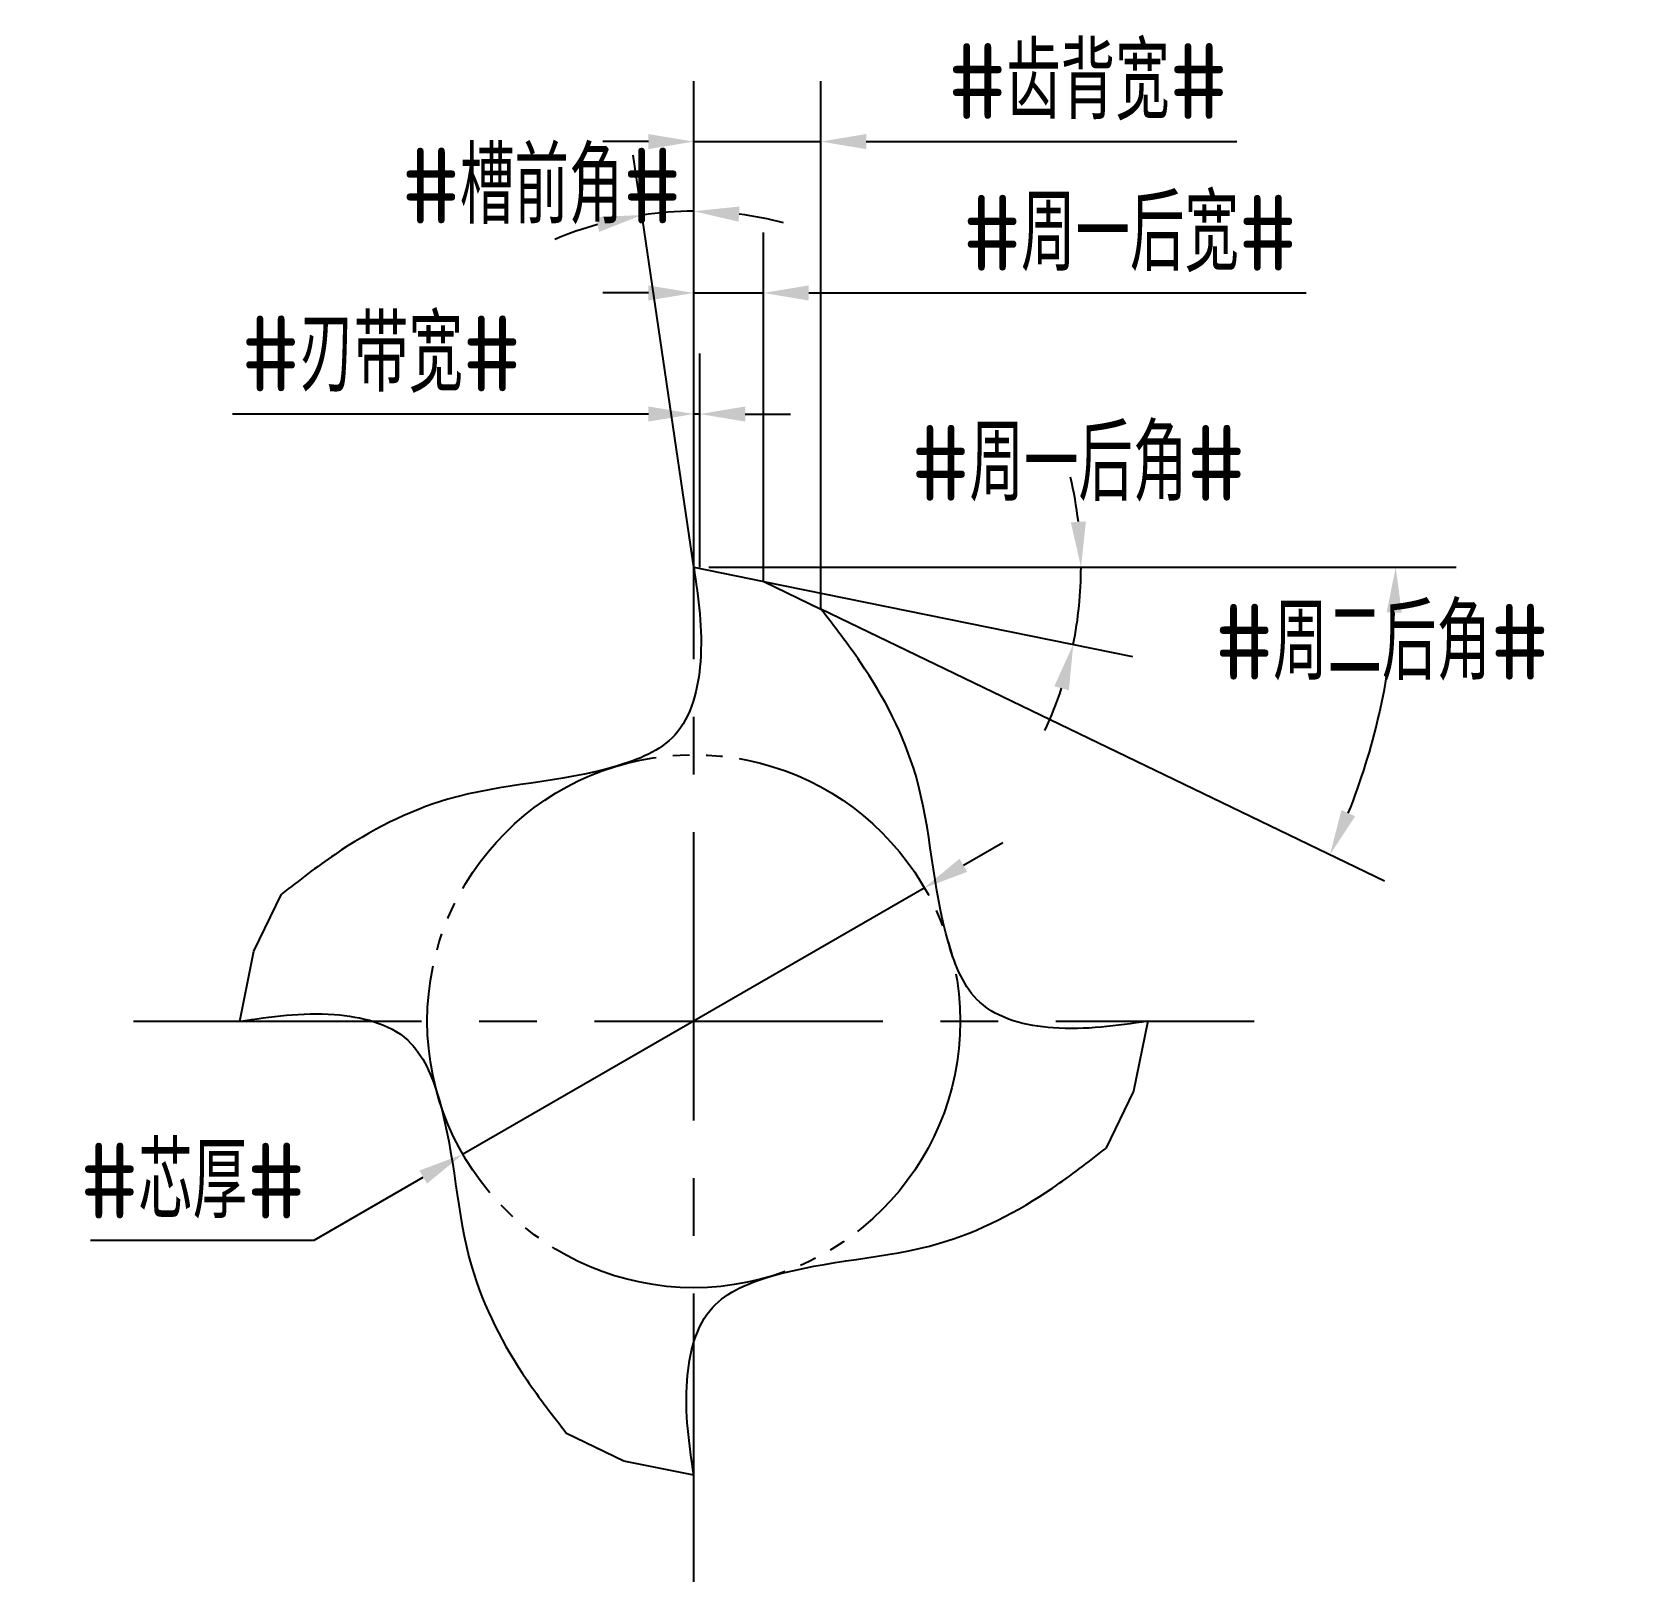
# Model space of a CAD drawing. Header units: millimetres. Extents: x 319.7 to 373, y 70.4 to 121.6.
import ezdxf

# ---------------------------------------------------------------- set-up
doc = ezdxf.new("R2010")
doc.units = ezdxf.units.MM
for name, pattern in [('ACAD_ISO04W100', [30, 24, -3, 0, -3]), ('CENTER', [50.8, 31.75, -6.35, 6.35, -6.35]), ('JIS_09_08', [10.75, 8, -0.55, 0.55, -0.55, 0.55, -0.55])]:
    doc.linetypes.add(name, pattern=pattern)
for name, color, linetype in [('中心线', 2, 'ACAD_ISO04W100'), ('标注', 7, 'Continuous'), ('虚线轮廓', 1, 'Continuous'), ('轮廓', 4, 'Continuous')]:
    doc.layers.add(name, color=color, linetype=linetype)
doc.styles.add('CFST0', font='gbenor.shx', dxfattribs={"bigfont": 'gbcbig.shx'})
doc.dimstyles.new('TYToolDesignC1-1', dxfattribs={"dimtxt": 2.5, "dimasz": 1.5, "dimexe": 2, "dimexo": 0, "dimtad": 1, "dimtoh": 1, "dimdec": 3, "dimdsep": 46, "dimtxsty": 'CFST0', "dimcen": 2.502, "dimclrd": 3, "dimclre": 3, "dimclrt": 3, "dimazin": 2, "dimtfac": 1, "dimtdec": 3, "dimtmove": 0, "dimatfit": 3, "dimfxl": 1, "dimarcsym": 0})

# ---------------------------------------------------------------- blocks, each defined once
blk = doc.blocks.new('*D9')
at = {"layer": 'Defpoints', "color": 0, "transparency": 16777216}
for p in [(349.148, 93.282), (333.898, 84.482)]:
    blk.add_point(p, dxfattribs=at)
at = {"layer": '标注', "color": 3, "lineweight": -2, "transparency": 16777216}
for p, q in [((350.447, 94.032), (351.746, 94.781)), ((349.148, 93.282), (333.898, 84.482)), ((328.991, 81.65), (332.599, 83.732)), ((321.601, 81.65), (328.991, 81.65))]:
    blk.add_line(p, q, dxfattribs=at)
at = {"layer": '标注', "color": 3, "transparency": 16777216}
for points in [[(350.322, 94.248), (350.572, 93.815), (349.148, 93.282)], [(332.474, 83.949), (332.723, 83.516), (333.898, 84.482)]]:
    blk.add_solid(points, dxfattribs=at)
at = {"layer": '标注', "color": 3, "transparency": 16777216, "insert": (324.983, 83.608), "char_height": 2.5, "attachment_point": 5, "style": 'CFST0'}
blk.add_mtext('#芯厚#', dxfattribs=at)
blk = doc.blocks.new('*D7')
at = {"layer": 'Defpoints', "color": 0, "transparency": 16777216}
for p in [(340.966, 115.628), (341.538, 103.882), (341.538, 103.882), (341.538, 102.942), (341.798, 102.112)]:
    blk.add_point(p, dxfattribs=at)
at = {"layer": '标注', "color": 3, "lineweight": -2, "transparency": 16777216}
for q in [(339.538, 117.496), (341.538, 117.642)]:
    blk.add_line((341.538, 103.882), q, dxfattribs=at)
for start, end in [(105.6697, 112.9828), (90, 98.3566), (75.3738, 82.6869)]:
    blk.add_arc((341.538, 103.882), 11.76, start, end, dxfattribs=at)
at = {"layer": '标注', "color": 3, "transparency": 16777216}
for points in [[(343.019, 115.297), (343.051, 115.796), (341.538, 115.642)], [(338.309, 115.449), (338.414, 114.96), (339.829, 115.517)]]:
    blk.add_solid(points, dxfattribs=at)
at = {"layer": '标注', "color": 3, "transparency": 16777216, "insert": (336.508, 116.47), "char_height": 2.5, "attachment_point": 5, "style": 'CFST0'}
blk.add_mtext('#槽前角#', dxfattribs=at)
blk = doc.blocks.new('*D4')
at = {"layer": 'Defpoints', "color": 0, "transparency": 16777216}
for p in [(341.538, 103.882), (341.538, 103.882), (342.038, 103.882), (343.848, 103.412), (354.22, 102.175)]:
    blk.add_point(p, dxfattribs=at)
at = {"layer": '标注', "color": 3, "lineweight": -2, "transparency": 16777216}
for p, q in [((342.038, 103.882), (356.335, 103.882)), ((343.848, 103.412), (356.038, 100.932))]:
    blk.add_line(p, q, dxfattribs=at)
for start, end in [(6.7198, 13.4396), (348.4994, 0), (335.0598, 341.7796)]:
    blk.add_arc((341.538, 103.882), 12.797, start, end, dxfattribs=at)
at = {"layer": '标注', "color": 3, "transparency": 16777216}
for points in [[(354.496, 105.394), (353.997, 105.365), (354.335, 103.882)], [(353.451, 99.945), (353.935, 99.817), (354.078, 101.331)]]:
    blk.add_solid(points, dxfattribs=at)
at = {"layer": '标注', "color": 3, "transparency": 16777216, "insert": (354.248, 107.309), "char_height": 2.5, "attachment_point": 5, "style": 'CFST0'}
blk.add_mtext('#周一后角#', dxfattribs=at)
blk = doc.blocks.new('*D3')
at = {"layer": 'Defpoints', "color": 0, "transparency": 16777216}
for p in [(342.878, 103.882), (342.878, 103.882), (343.538, 103.882), (345.738, 102.502), (363.76, 97.429)]:
    blk.add_point(p, dxfattribs=at)
at = {"layer": '标注', "color": 3, "lineweight": -2, "transparency": 16777216}
for p, q in [((343.538, 103.882), (366.734, 103.882)), ((345.738, 102.502), (364.364, 93.515))]:
    blk.add_line(p, q, dxfattribs=at)
blk.add_arc((342.878, 103.882), 21.856, 338.1749, 356.067, dxfattribs=at)
at = {"layer": '标注', "color": 3, "transparency": 16777216}
for points in [[(364.433, 102.391), (364.933, 102.374), (364.734, 103.882)], [(363.396, 95.655), (362.939, 95.857), (362.562, 94.384)]]:
    blk.add_solid(points, dxfattribs=at)
at = {"layer": '标注', "color": 3, "transparency": 16777216, "insert": (364.281, 101.399), "char_height": 2.5, "attachment_point": 5, "style": 'CFST0'}
blk.add_mtext('#周二后角#', dxfattribs=at)
blk = doc.blocks.new('*D5')
at = {"layer": 'Defpoints', "color": 0, "transparency": 16777216}
for p in [(343.838, 112.942), (341.538, 103.882), (343.838, 103.412)]:
    blk.add_point(p, dxfattribs=at)
at = {"layer": '标注', "color": 3, "lineweight": -2, "transparency": 16777216}
for p, q in [((341.538, 103.882), (341.538, 114.942)), ((343.838, 103.412), (343.838, 114.942)), ((340.038, 112.942), (338.538, 112.942)), ((341.538, 112.942), (343.838, 112.942)), ((345.338, 112.942), (361.778, 112.942))]:
    blk.add_line(p, q, dxfattribs=at)
at = {"layer": '标注', "color": 3, "transparency": 16777216}
for points in [[(340.038, 113.192), (340.038, 112.692), (341.538, 112.942)], [(345.338, 113.192), (345.338, 112.692), (343.838, 112.942)]]:
    blk.add_solid(points, dxfattribs=at)
at = {"layer": '标注', "color": 3, "transparency": 16777216, "insert": (355.951, 114.9), "char_height": 2.5, "attachment_point": 5, "style": 'CFST0'}
blk.add_mtext('#周一后宽#', dxfattribs=at)
blk = doc.blocks.new('*D6')
at = {"layer": 'Defpoints', "color": 0, "transparency": 16777216}
for p in [(345.738, 117.942), (341.538, 103.882), (345.738, 102.502)]:
    blk.add_point(p, dxfattribs=at)
at = {"layer": '标注', "color": 3, "lineweight": -2, "transparency": 16777216}
for p, q in [((341.538, 103.882), (341.538, 119.942)), ((345.738, 102.502), (345.738, 119.942)), ((340.038, 117.942), (338.538, 117.942)), ((341.538, 117.942), (345.738, 117.942)), ((347.238, 117.942), (359.481, 117.942))]:
    blk.add_line(p, q, dxfattribs=at)
at = {"layer": '标注', "color": 3, "transparency": 16777216}
for points in [[(340.038, 118.192), (340.038, 117.692), (341.538, 117.942)], [(347.238, 118.192), (347.238, 117.692), (345.738, 117.942)]]:
    blk.add_solid(points, dxfattribs=at)
at = {"layer": '标注', "color": 3, "transparency": 16777216, "insert": (354.563, 119.913), "char_height": 2.5, "attachment_point": 5, "style": 'CFST0'}
blk.add_mtext('#齿背宽#', dxfattribs=at)
blk = doc.blocks.new('*D8')
at = {"layer": 'Defpoints', "color": 0, "transparency": 16777216}
for p in [(341.738, 108.942), (341.538, 103.882), (341.738, 103.882)]:
    blk.add_point(p, dxfattribs=at)
at = {"layer": '标注', "color": 3, "lineweight": -2, "transparency": 16777216}
for p, q in [((341.538, 103.882), (341.538, 110.942)), ((341.738, 103.882), (341.738, 110.942)), ((340.038, 108.942), (326.295, 108.942)), ((341.738, 108.942), (341.538, 108.942)), ((343.238, 108.942), (344.738, 108.942))]:
    blk.add_line(p, q, dxfattribs=at)
at = {"layer": '标注', "color": 3, "transparency": 16777216}
for points in [[(340.038, 109.192), (340.038, 108.692), (341.538, 108.942)], [(343.238, 109.192), (343.238, 108.692), (341.738, 108.942)]]:
    blk.add_solid(points, dxfattribs=at)
at = {"layer": '标注', "color": 3, "transparency": 16777216, "insert": (331.212, 110.913), "char_height": 2.5, "attachment_point": 5, "style": 'CFST0'}
blk.add_mtext('#刃带宽#', dxfattribs=at)

msp = doc.modelspace()

# ---------------------------------------------------------------- linework, layer by layer
at = {"layer": '中心线', "linetype": 'CENTER', "ltscale": 0.3}
for p, q in [((341.5377, 70.3639), (341.5377, 107.4)), ((323.0197, 88.882), (360.0558, 88.882))]:
    msp.add_line(p, q, dxfattribs=at)
at = {"layer": '虚线轮廓', "color": 7, "linetype": 'JIS_09_08'}
msp.add_circle((341.5377, 88.882), 8.8047, dxfattribs=at)
at = {"layer": '轮廓', "linetype": 'Continuous'}
for p, q in [((341.5377, 103.882), (343.8487, 103.4141)), ((343.8487, 103.4141), (345.7377, 102.4994)), ((327.0056, 91.1929), (327.9203, 93.082)), ((326.5377, 88.882), (327.0056, 91.1929)), ((356.5377, 88.882), (356.0699, 86.571)), ((356.0699, 86.571), (355.1552, 84.682)), ((339.2268, 74.3499), (337.3377, 75.2645)), ((339.2268, 74.3499), (337.3377, 75.2645)), ((341.5377, 73.882), (339.2268, 74.3499)), ((341.5377, 73.882), (339.2268, 74.3499))]:
    msp.add_line(p, q, dxfattribs=at)
at = {"layer": '轮廓'}
for points in [[(341.5377, 103.882), (341.7578, 100.757), (340.9101, 98.333), (338.9829, 97.3078), (333.412, 96.2164), (329.685, 94.3947), (327.9203, 93.082)], [(356.5377, 88.882), (353.4128, 88.6619), (350.9888, 89.5096), (349.9636, 91.4368), (348.8722, 97.0077), (347.0505, 100.7347), (345.7377, 102.4994)], [(326.5377, 88.882), (329.6627, 89.102), (332.0867, 88.2544), (333.1119, 86.3271), (334.2033, 80.7562), (336.025, 77.0292), (337.3377, 75.2645)], [(341.5377, 73.882), (341.3177, 77.0069), (342.1653, 79.4309), (344.0926, 80.4561), (349.6635, 81.5475), (353.3905, 83.3692), (355.1552, 84.682)]]:
    msp.add_spline(points, degree=3, dxfattribs=at)

# ---------------------------------------------------------------- dimensions: what is measured, and where the dimension line sits
at = {"layer": '标注'}
for base, p2, text, picture, middle in [((345.7377, 117.942), (345.7377, 102.502), '#齿背宽#', '*D6', (354.5634, 117.942)), ((343.8377, 112.942), (343.8377, 103.412), '#周一后宽#', '*D5', (355.9511, 112.942)), ((341.7377, 108.942), (341.7377, 103.882), '#刃带宽#', '*D8', (331.2121, 108.942))]:
    dim = msp.add_linear_dim(base=base, p1=(341.5377, 103.882), p2=p2, text=text, dimstyle='TYToolDesignC1-1', dxfattribs=at)
    dim.commit()
    dim.dimension.update_dxf_attribs({"geometry": picture, "text_midpoint": middle, "dimtype": 160})
for base, line1, line2, text, picture, middle in [((340.9662, 115.6281), ((341.5377, 103.882), (341.5377, 102.942)), ((341.5377, 103.882), (341.7977, 102.112)), '#槽前角#', '*D7', (336.5077, 114.512)), ((354.2203, 102.1746), ((341.5377, 103.882), (343.8477, 103.412)), ((341.5377, 103.882), (342.0377, 103.882)), '#周一后角#', '*D4', (354.2485, 105.3651)), ((363.7598, 97.429), ((342.8777, 103.882), (345.7377, 102.502)), ((342.8777, 103.882), (343.5377, 103.882)), '#周二后角#', '*D3', (364.2812, 99.4554))]:
    dim = msp.add_angular_dim_2l(base=base, line1=line1, line2=line2, text=text, dimstyle='TYToolDesignC1-1', dxfattribs=at)
    dim.commit()
    dim.dimension.update_dxf_attribs({"geometry": picture, "text_midpoint": middle, "dimtype": 162})
dim = msp.add_diameter_dim_2p(p1=(349.1477, 93.282), p2=(333.8977, 84.482), text='#芯厚#', dimstyle='TYToolDesignC1-1', dxfattribs=at)
dim.commit()
dim.dimension.update_dxf_attribs({"geometry": '*D9', "text_midpoint": (324.9833, 81.6503)})

doc.saveas('drawing.dxf')
